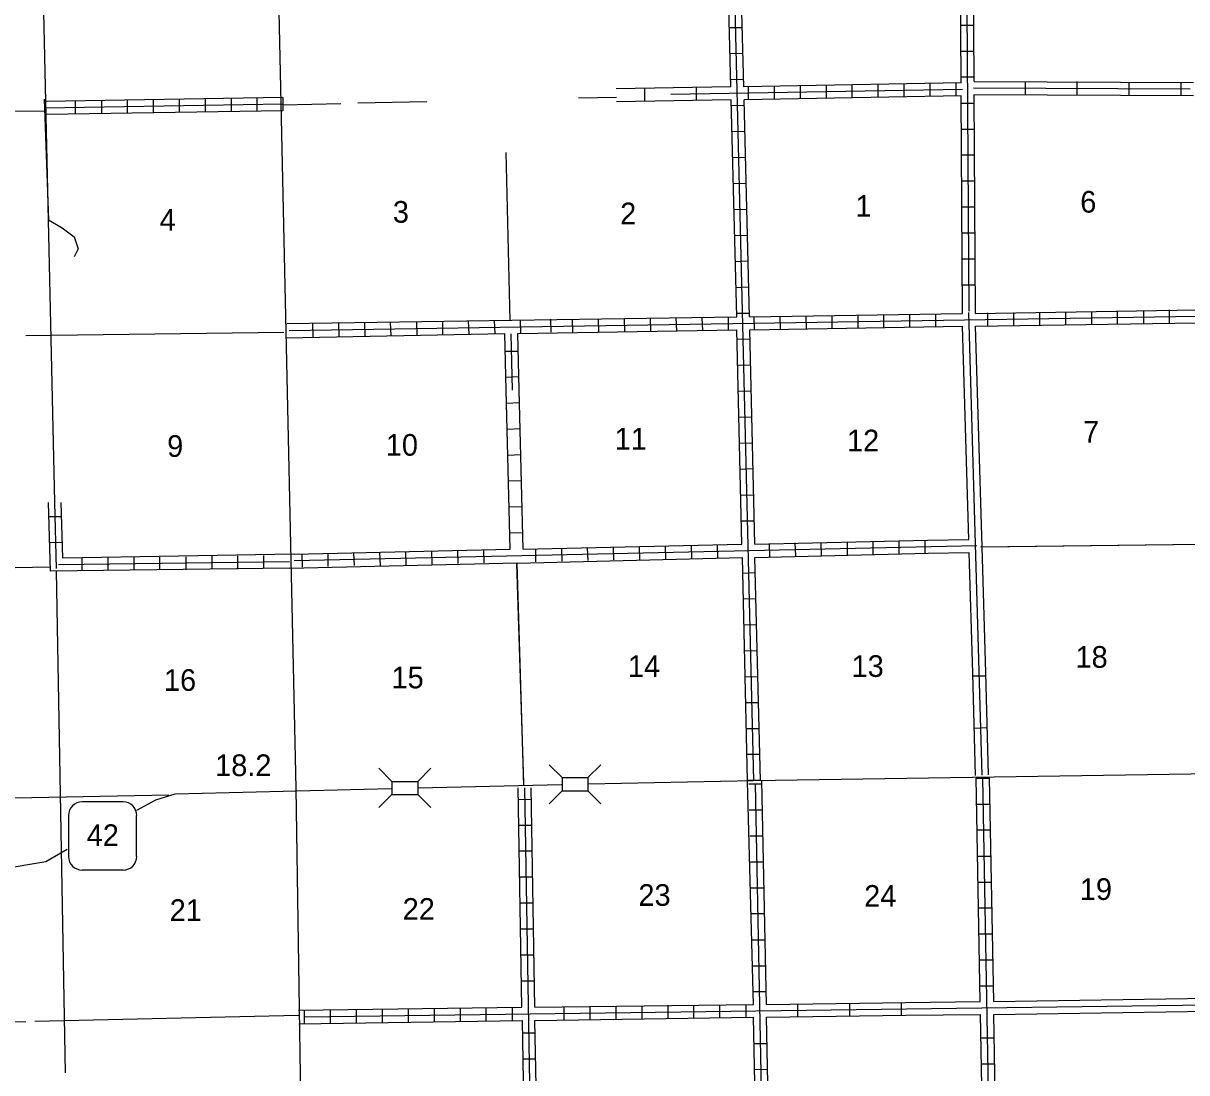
# Model space of a CAD drawing. Extents: x 1779480 to 2120476, y 15780189 to 16157104.
# Drawn here: x 1955847 to 1982736, y 15813192 to 15837442 of the extents above; entities that cross this region are included whole.
import ezdxf

# ---------------------------------------------------------------- set-up
doc = ezdxf.new("R2010")
doc.units = 0
for name, color, linetype in [('L10', 7, 'Continuous'), ('L13', 7, 'Continuous'), ('L14', 7, 'Continuous'), ('L18', 7, 'Continuous'), ('L28', 7, 'Continuous'), ('L3', 7, 'Continuous'), ('L4', 7, 'Continuous'), ('L8', 7, 'Continuous'), ('L9', 7, 'Continuous')]:
    doc.layers.add(name, color=color, linetype=linetype)

msp = doc.modelspace()

# ---------------------------------------------------------------- linework, layer by layer
at = {"layer": 'L10'}
for points in [[(1977699, 15825517), (1977556, 15830443)], [(1978010, 15825341), (1977857, 15830443)], [(1976755, 15825496), (1977699, 15825517)], [(1978092, 15822435), (1978011, 15825341)], [(1976759, 15825194), (1977709, 15825216)], [(1977789, 15822426), (1977709, 15825216)], [(1976246, 15814817), (1977963, 15814841)], [(1978274, 15814841), (1983243, 15814915)], [(1976246, 15814518), (1977973, 15814540)], [(1978274, 15814540), (1983243, 15814614)]]:
    msp.add_lwpolyline(points, dxfattribs=at)
at = {"layer": 'L13'}
for p, q in [((1956576, 15826376), (1956282, 15839552)), ((1961843, 15835560), (1963185, 15835591)), ((1963581, 15835602), (1965175, 15835634)), ((1968676, 15835718), (1969555, 15835738)), ((1952477, 15835391), (1956375, 15835419)), ((1955909, 15830227), (1961865, 15830306)), ((1978007, 15825341), (1983060, 15825409)), ((1953433, 15824815), (1956469, 15824883)), ((1956606, 15824781), (1956817, 15813193)), ((1967419, 15819831), (1967258, 15824968)), ((1954415, 15819524), (1959214, 15819614))]:
    msp.add_line(p, q, dxfattribs=at)
for points in [[(1967097, 15830575), (1967007, 15834456)], [(1951865, 15814281), (1955909, 15814376)], [(1956115, 15814381), (1962208, 15814524)]]:
    msp.add_lwpolyline(points, dxfattribs=at)
at = {"layer": 'L18'}
for p, q in [((1964367, 15819925), (1964066, 15820226)), ((1964964, 15819925), (1965265, 15820226)), ((1968301, 15820010), (1968000, 15820306)), ((1968897, 15820010), (1969198, 15820306)), ((1964367, 15819925), (1964367, 15819624)), ((1964367, 15819925), (1964964, 15819925)), ((1964964, 15819925), (1964964, 15819624)), ((1968301, 15820010), (1968301, 15819709)), ((1968301, 15820010), (1968897, 15820010)), ((1968897, 15820010), (1968897, 15819709)), ((1968301, 15819709), (1968000, 15819408)), ((1968301, 15819709), (1968897, 15819709)), ((1968897, 15819709), (1969198, 15819408)), ((1964367, 15819624), (1964066, 15819323)), ((1964367, 15819624), (1964964, 15819624)), ((1964964, 15819624), (1965265, 15819324))]:
    msp.add_line(p, q, dxfattribs=at)
at = {"layer": 'L3'}
for p, q in [((1958158, 15819450), (1957208, 15819450)), ((1956891, 15819133), (1956891, 15818188)), ((1958464, 15818188), (1958464, 15819133)), ((1957208, 15817877), (1958158, 15817877))]:
    msp.add_line(p, q, dxfattribs=at)
for points in [[(1972725, 15819947), (2004584, 15820432)], [(1968908, 15819867), (1972725, 15819947)], [(1958475, 15819260), (1958908, 15819498), (1959357, 15819640), (1964351, 15819756)], [(1964974, 15819772), (1968285, 15819851)], [(1954251, 15817718), (1956368, 15818072), (1956865, 15818357)]]:
    msp.add_lwpolyline(points, dxfattribs=at)
for centre, start, end in [((1957208, 15819135), 90.0011, 180.0011), ((1958153, 15819135), 0.0011, 90.0011), ((1957208, 15818190), 180.0011, 270.0011), ((1958153, 15818190), 270.0011, 0.0011)]:
    msp.add_arc(centre, 315, start, end, dxfattribs=at)
at = {"layer": 'L4'}
for points in [[(1962155, 15819767), (1961574, 15846157)], [(1962395, 15803965), (1962155, 15819767)]]:
    msp.add_lwpolyline(points, dxfattribs=at)
at = {"layer": 'L8'}
for p, q in [((1972466, 15837339), (1972166, 15837334)), ((1977815, 15837392), (1977514, 15837392)), ((1972472, 15836742), (1972176, 15836732)), ((1977815, 15836790), (1977514, 15836790)), ((1972493, 15836140), (1972192, 15836135)), ((1976807, 15835750), (1976807, 15836051)), ((1977408, 15835766), (1977408, 15836067)), ((1977826, 15836193), (1977525, 15836193)), ((1972609, 15835681), (1972609, 15835982)), ((1973206, 15835692), (1973206, 15835993)), ((1973808, 15835697), (1973808, 15835998)), ((1974409, 15835708), (1974409, 15836008)), ((1975006, 15835723), (1975006, 15836024)), ((1975608, 15835734), (1975608, 15836035)), ((1976205, 15835739), (1976205, 15836040)), ((1957049, 15835639), (1957049, 15835343)), ((1957651, 15835660), (1957651, 15835359)), ((1958248, 15835665), (1958248, 15835364)), ((1958850, 15835676), (1958850, 15835375)), ((1959452, 15835681), (1959452, 15835380)), ((1960048, 15835692), (1960048, 15835391)), ((1960650, 15835708), (1960650, 15835407)), ((1961247, 15835718), (1961247, 15835417)), ((1961849, 15835723), (1961849, 15835422)), ((1972509, 15835539), (1972208, 15835533)), ((1977826, 15835591), (1977525, 15835591)), ((1977831, 15834989), (1977530, 15834989)), ((1972525, 15834942), (1972224, 15834931)), ((1972530, 15834340), (1972234, 15834335)), ((1977831, 15834393), (1977530, 15834393)), ((1972551, 15833743), (1972250, 15833733)), ((1977841, 15833791), (1977540, 15833791)), ((1972567, 15833141), (1972266, 15833131)), ((1977841, 15833189), (1977540, 15833189)), ((1977847, 15832592), (1977551, 15832592)), ((1972572, 15832539), (1972282, 15832534)), ((1972588, 15831943), (1972292, 15831932)), ((1977847, 15831990), (1977551, 15831990)), ((1972609, 15831341), (1972308, 15831330)), ((1977857, 15831388), (1977556, 15831388)), ((1972625, 15830739), (1972324, 15830734)), ((1973332, 15830676), (1973343, 15830375)), ((1973934, 15830681), (1973940, 15830385)), ((1974531, 15830691), (1974531, 15830390)), ((1975133, 15830697), (1975133, 15830401)), ((1975729, 15830707), (1975729, 15830406)), ((1976331, 15830718), (1976331, 15830417)), ((1976933, 15830723), (1976933, 15830422)), ((1978132, 15830750), (1978132, 15830449)), ((1978734, 15830760), (1978734, 15830459)), ((1979330, 15830765), (1979330, 15830464)), ((1979932, 15830776), (1979932, 15830475)), ((1980534, 15830781), (1980534, 15830480)), ((1981131, 15830792), (1981131, 15830491)), ((1981733, 15830797), (1981733, 15830501)), ((1982329, 15830818), (1982329, 15830517)), ((1962530, 15830501), (1962540, 15830200)), ((1963132, 15830507), (1963142, 15830206)), ((1963734, 15830517), (1963739, 15830216)), ((1964330, 15830522), (1964341, 15830227)), ((1964932, 15830538), (1964943, 15830243)), ((1965534, 15830549), (1965539, 15830248)), ((1966131, 15830559), (1966141, 15830258)), ((1966733, 15830565), (1966743, 15830264)), ((1967334, 15830575), (1967340, 15830274)), ((1968031, 15830602), (1968042, 15830301)), ((1968533, 15830591), (1968538, 15830290)), ((1969130, 15830607), (1969140, 15830306)), ((1969732, 15830618), (1969742, 15830317)), ((1970333, 15830623), (1970339, 15830322)), ((1970930, 15830633), (1970941, 15830332)), ((1971532, 15830639), (1971543, 15830343)), ((1972134, 15830649), (1972139, 15830348)), ((1972730, 15830660), (1972741, 15830359)), ((1972630, 15830142), (1972335, 15830132)), ((1966991, 15829867), (1967292, 15829867)), ((1972651, 15829540), (1972350, 15829535)), ((1967000, 15829265), (1967301, 15829276)), ((1972667, 15828938), (1972366, 15828933)), ((1967012, 15828665), (1967313, 15828676)), ((1972683, 15828342), (1972382, 15828331)), ((1967027, 15828065), (1967328, 15828076)), ((1972688, 15827740), (1972393, 15827735)), ((1967042, 15827465), (1967342, 15827476)), ((1972709, 15827143), (1972408, 15827133)), ((1967056, 15826866), (1967357, 15826876)), ((1972725, 15826541), (1972424, 15826531)), ((1967071, 15826266), (1967372, 15826276)), ((1956733, 15826040), (1956432, 15826034)), ((1972741, 15825939), (1972440, 15825934)), ((1967086, 15825666), (1967386, 15825676)), ((1956748, 15825443), (1956447, 15825433)), ((1967683, 15825301), (1967688, 15825000)), ((1968285, 15825306), (1968290, 15825010)), ((1968881, 15825322), (1968892, 15825026)), ((1969483, 15825343), (1969489, 15825042)), ((1970080, 15825348), (1970091, 15825047)), ((1970682, 15825364), (1970692, 15825068)), ((1971284, 15825374), (1971289, 15825073)), ((1971880, 15825390), (1971891, 15825089)), ((1973084, 15825417), (1973090, 15825116)), ((1973681, 15825433), (1973691, 15825132)), ((1974283, 15825443), (1974288, 15825142)), ((1974885, 15825459), (1974885, 15825158)), ((1975481, 15825475), (1975481, 15825174)), ((1976083, 15825484), (1976083, 15825183)), ((1976685, 15825489), (1976685, 15825193)), ((1957197, 15825089), (1957197, 15824788)), ((1957799, 15825100), (1957799, 15824799)), ((1958401, 15825105), (1958401, 15824809)), ((1958998, 15825105), (1958998, 15824815)), ((1959600, 15825116), (1959600, 15824815)), ((1960201, 15825126), (1960201, 15824825)), ((1960798, 15825132), (1960798, 15824831)), ((1961400, 15825142), (1961400, 15824841)), ((1962282, 15825174), (1962292, 15824873)), ((1962884, 15825190), (1962889, 15824889)), ((1963480, 15825205), (1963491, 15824910)), ((1964082, 15825216), (1964093, 15824915)), ((1964684, 15825232), (1964689, 15824931)), ((1965281, 15825242), (1965291, 15824941)), ((1965883, 15825258), (1965893, 15824957)), ((1966484, 15825274), (1966490, 15824973)), ((1972767, 15824741), (1972467, 15824730)), ((1972783, 15824139), (1972482, 15824134)), ((1972799, 15823542), (1972498, 15823532)), ((1972810, 15822940), (1972509, 15822935)), ((1972826, 15822338), (1972525, 15822333)), ((1972841, 15821742), (1972540, 15821742)), ((1972857, 15821140), (1972556, 15821140)), ((1972868, 15820543), (1972567, 15820543)), ((1972884, 15819941), (1972583, 15819941)), ((1977873, 15819999), (1978174, 15819999)), ((1972614, 15819867), (1972915, 15819867)), ((1967593, 15819508), (1967292, 15819498)), ((1977884, 15819397), (1978185, 15819397)), ((1972625, 15819265), (1972926, 15819265)), ((1967598, 15818906), (1967298, 15818906)), ((1972641, 15818663), (1972942, 15818663)), ((1977899, 15818801), (1978200, 15818801)), ((1967609, 15818310), (1967308, 15818310)), ((1972651, 15818067), (1972947, 15818067)), ((1977905, 15818199), (1978206, 15818199)), ((1967614, 15817708), (1967313, 15817708)), ((1977915, 15817597), (1978216, 15817597)), ((1972667, 15817465), (1972968, 15817465)), ((1967630, 15817106), (1967334, 15817106)), ((1977931, 15817000), (1978222, 15817000)), ((1972672, 15816868), (1972973, 15816868)), ((1967641, 15816509), (1967340, 15816509)), ((1972683, 15816266), (1972984, 15816266)), ((1977942, 15816398), (1978243, 15816398)), ((1967651, 15815907), (1967350, 15815907)), ((1972699, 15815664), (1973000, 15815664)), ((1977947, 15815802), (1978248, 15815802)), ((1967657, 15815305), (1967356, 15815305)), ((1977958, 15815200), (1978259, 15815200)), ((1972709, 15815068), (1973005, 15815068)), ((1962350, 15814334), (1962350, 15814635)), ((1962947, 15814339), (1962947, 15814640)), ((1963549, 15814350), (1963549, 15814651)), ((1964151, 15814355), (1964151, 15814656)), ((1964747, 15814366), (1964747, 15814666)), ((1965349, 15814376), (1965349, 15814672)), ((1965951, 15814381), (1965951, 15814682)), ((1966548, 15814392), (1966548, 15814693)), ((1967150, 15814397), (1967150, 15814698)), ((1968348, 15814418), (1968348, 15814714)), ((1968950, 15814424), (1968950, 15814725)), ((1969547, 15814434), (1969547, 15814730)), ((1970149, 15814439), (1970149, 15814740)), ((1970751, 15814450), (1970751, 15814751)), ((1971347, 15814450), (1971347, 15814751)), ((1971949, 15814455), (1971949, 15814756)), ((1972551, 15814466), (1972551, 15814767)), ((1967683, 15814107), (1967382, 15814107)), ((1977984, 15814001), (1978280, 15814001)), ((1972731, 15813864), (1973031, 15813864)), ((1967688, 15813505), (1967393, 15813505)), ((1972746, 15813267), (1973047, 15813273)), ((1977989, 15813399), (1978290, 15813399))]:
    msp.add_line(p, q, dxfattribs=at)
for points in [[(1977709, 15830792), (1977567, 15851864)], [(1972731, 15819941), (1972224, 15840993)], [(1977525, 15836067), (1977493, 15840956)], [(1977826, 15836098), (1977789, 15840956)], [(1972197, 15835977), (1972076, 15840882)], [(1972498, 15835977), (1972371, 15840882)], [(1977525, 15836067), (1972498, 15835977)], [(1977556, 15835913), (1970809, 15835797)], [(1977857, 15830739), (1977826, 15835797)], [(1956331, 15835692), (1956426, 15832899), (1956748, 15832714), (1957023, 15832508), (1957118, 15832233), (1957023, 15832043)], [(1961849, 15835576), (1956347, 15835480)], [(1961849, 15835723), (1956370, 15835632)], [(1972335, 15830660), (1972208, 15835676)], [(1977525, 15835766), (1972509, 15835676)], [(1972630, 15830660), (1972509, 15835676)], [(1977556, 15830739), (1977525, 15835766)], [(1961849, 15835422), (1956377, 15835331)], [(1961991, 15830343), (1988332, 15830760)], [(1972630, 15830660), (1977556, 15830739)], [(1977857, 15830739), (1982973, 15830823)], [(1961938, 15830501), (1972335, 15830660)], [(1972641, 15830359), (1977556, 15830443)], [(1977857, 15830443), (1982973, 15830522)], [(1961917, 15830174), (1966975, 15830274)], [(1967007, 15828965), (1966975, 15830274)], [(1967155, 15828965), (1967123, 15830264)], [(1967276, 15830274), (1972335, 15830359)], [(1967308, 15828975), (1967276, 15830274)], [(1972456, 15825406), (1972335, 15830359)], [(1972757, 15825406), (1972641, 15830359)], [(1967097, 15825290), (1967007, 15828965)], [(1967398, 15825290), (1967308, 15828965)], [(1956473, 15824779), (1956426, 15826372)], [(1956616, 15824841), (1956574, 15826372)], [(1956759, 15825084), (1956722, 15826372)], [(1962107, 15825026), (1977884, 15825374)], [(1967398, 15825290), (1972456, 15825406)], [(1972757, 15825406), (1976755, 15825496)], [(1962107, 15825174), (1956759, 15825084)], [(1962107, 15825174), (1967097, 15825290)], [(1967258, 15824969), (1972467, 15825100)], [(1972583, 15819947), (1972467, 15825100)], [(1972757, 15825100), (1976759, 15825194)], [(1972884, 15819941), (1972757, 15825100)], [(1961997, 15824852), (1956473, 15824779)], [(1961997, 15825000), (1956664, 15824931)], [(1961997, 15824852), (1967258, 15824977)], [(1967414, 15819888), (1967255, 15824957)], [(1972725, 15814772), (1972588, 15819925)], [(1973026, 15814772), (1972915, 15819931)], [(1977963, 15814841), (1977873, 15819999)], [(1978306, 15804307), (1978026, 15819999)], [(1978274, 15814841), (1978174, 15819999)], [(1967371, 15814709), (1967282, 15819772)], [(1967614, 15809307), (1967435, 15819772)], [(1967672, 15814709), (1967583, 15819772)], [(1973074, 15804133), (1972767, 15819867)], [(1962350, 15814482), (1988433, 15814830)], [(1962208, 15814640), (1967371, 15814709)], [(1967672, 15814709), (1972725, 15814772)], [(1978063, 15809550), (1977973, 15814540)], [(1978364, 15809555), (1978274, 15814540)], [(1962218, 15814323), (1967382, 15814397)], [(1967466, 15809307), (1967382, 15814397)], [(1967672, 15814397), (1972725, 15814476)], [(1967767, 15809476), (1967672, 15814397)], [(1972826, 15809540), (1972725, 15814476)], [(1973121, 15809508), (1973026, 15814476)]]:
    msp.add_lwpolyline(points, dxfattribs=at)
at = {"layer": 'L9'}
for p, q in [((1979008, 15835792), (1979008, 15836093)), ((1980207, 15835792), (1980207, 15836093)), ((1981405, 15835781), (1981405, 15836082)), ((1982609, 15835776), (1982609, 15836072)), ((1970209, 15835649), (1970209, 15835950)), ((1971405, 15835660), (1971405, 15835956)), ((1977789, 15822360), (1978090, 15822365)), ((1977826, 15821156), (1978121, 15821166)), ((1976147, 15814513), (1976147, 15814814)), ((1973750, 15814482), (1973750, 15814783)), ((1974948, 15814498), (1974948, 15814798))]:
    msp.add_line(p, q, dxfattribs=at)
for points in [[(1977826, 15836098), (1982889, 15836072)], [(1972197, 15835977), (1969553, 15835927)], [(1977804, 15835950), (1982815, 15835924)], [(1977826, 15835797), (1982889, 15835776)], [(1972208, 15835676), (1969557, 15835626)], [(1978005, 15820068), (1977699, 15830760)], [(1977973, 15825343), (1983047, 15825406)], [(1977857, 15820057), (1977789, 15822426)], [(1978158, 15820073), (1978092, 15822435)], [(1973026, 15814772), (1976246, 15814817)], [(1973026, 15814476), (1976246, 15814518)]]:
    msp.add_lwpolyline(points, dxfattribs=at)

# ---------------------------------------------------------------- texts
at = {"layer": 'L14'}
for s, p in [('1', (1975080, 15832972)), ('6', (1980275, 15833067)), ('4', (1958998, 15832650)), ('3', (1964388, 15832835)), ('2', (1969642, 15832798)), ('11', (1969515, 15827592)), ('12', (1974885, 15827550)), ('7', (1980339, 15827750)), ('9', (1959172, 15827423)), ('10', (1964225, 15827450)), ('18', (1980165, 15822550)), ('14', (1969821, 15822338)), ('13', (1974990, 15822338)), ('16', (1959098, 15822016)), ('15', (1964357, 15822074)), ('23', (1970064, 15817048)), ('24', (1975281, 15817027)), ('19', (1980265, 15817185)), ('22', (1964615, 15816726)), ('21', (1959230, 15816699))]:
    msp.add_text(s, height=500, rotation=360, dxfattribs=at).set_placement(p)
at = {"layer": 'L28'}
msp.add_text('18.2', height=500, rotation=360, dxfattribs=at).set_placement((1960281, 15820047))
at = {"layer": 'L3'}
msp.add_text('42', height=500, rotation=360, dxfattribs=at).set_placement((1957313, 15818431))

doc.saveas('drawing.dxf')
